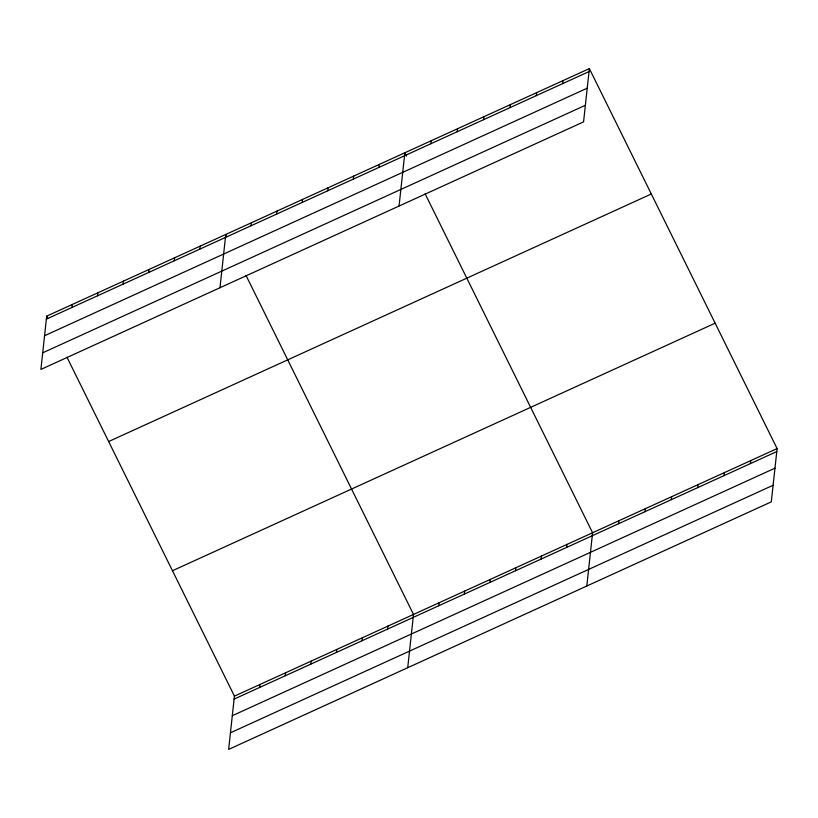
<?xml version="1.0" encoding="UTF-8"?>
<svg xmlns="http://www.w3.org/2000/svg" width="818" height="818" viewBox="0 0 818 818"><rect width="100%" height="100%" fill="white"/><g stroke="black" fill="none" stroke-linecap="round" stroke-linejoin="round"><path stroke-width="1.23" d="M46.687 316.147L40.9 369.419L583.571 121.872L589.359 68.6L46.687 316.147L47.812 318.427M71.943 307.466L72.27 304.48M97.526 295.789L97.853 292.813M123.109 284.122L123.436 281.136M148.692 272.455L149.019 269.47M174.275 260.778L174.602 257.803M199.858 249.112L200.185 246.126M219.981 287.721L225.768 234.459L226.893 236.739M251.024 225.768L251.351 222.793M276.607 214.101L276.934 211.116M66.964 357.19L234.429 696.128L228.641 749.4L771.313 501.853L777.1 448.581L589.359 68.6M302.19 202.435L302.517 199.449M259.684 687.447L260.012 684.462M327.773 190.758L328.1 187.782M285.267 675.77L285.594 672.795M353.356 179.091L353.683 176.105M310.85 664.104L311.177 661.118M378.939 167.424L379.266 164.438M336.433 652.437L336.76 649.451M399.061 206.034L404.849 152.772L406.536 156.187M362.016 640.76L362.343 637.784M430.881 143.733L431.209 140.747M387.599 629.093L387.926 626.107M457.242 131.708L457.569 128.723M407.722 667.703L413.509 614.441L246.044 275.492M483.602 119.684L483.919 116.698M438.765 605.749L439.092 602.774M509.962 107.659L510.279 104.673M464.348 594.083L464.675 591.097M536.311 95.634L536.639 92.649M489.931 582.416L490.258 579.43M562.672 83.61L562.999 80.624M515.524 570.739L515.841 567.764M541.107 559.072L541.424 556.087M566.69 547.406L567.007 544.42M586.803 586.015L592.59 532.753L425.125 193.805M618.623 523.714L618.95 520.729M644.983 511.69L645.31 508.704M671.343 499.665L671.67 496.679M697.703 487.64L698.03 484.655M724.063 475.616L724.38 472.63M750.413 463.591L750.74 460.606M46.36 319.132L589.032 71.585M44.561 335.728L587.232 88.18M42.7 352.824L585.371 105.277M108.641 441.546L651.312 193.999M172.475 570.739L715.147 323.192M234.429 696.128L777.1 448.581M234.101 699.114L776.773 451.567M232.302 715.709L774.973 468.162M230.441 732.805L773.112 485.258"/></g></svg>
